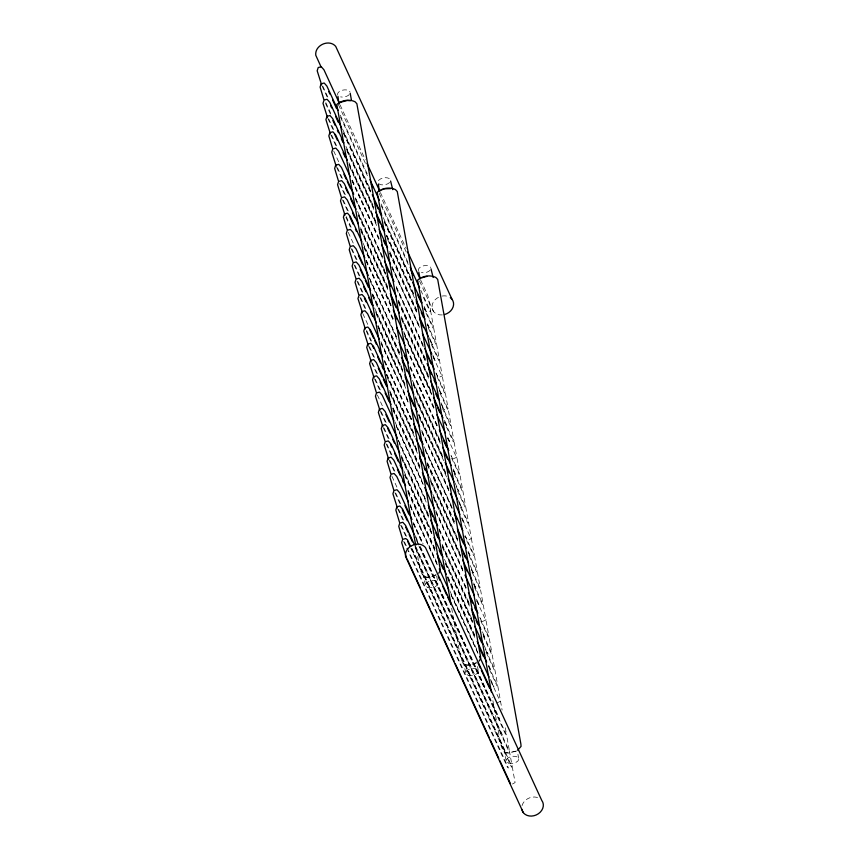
<?xml version="1.0" encoding="UTF-8"?>
<svg xmlns="http://www.w3.org/2000/svg" width="859" height="859" viewBox="0 0 859 859"><rect width="100%" height="100%" fill="white"/><g stroke="black" fill="none" stroke-linecap="round" stroke-linejoin="round"><path stroke-width="0.64" stroke-dasharray="4.29 3.22" d="M436.147 574.36C432.496 577.216 427.073 578 422.853 575.97L419.976 569.055L415.96 546.614M477.293 661.645C473.556 664.898 467.779 665.993 463.248 663.814L460.381 656.899L451.63 608.065M435.889 575.294L427.718 577.431L423.68 577.108L422.853 575.97L424.367 577.033L423.229 575.809L425.613 585.752M476.294 663.137L468.112 665.274L464.085 664.952L463.248 663.814L464.773 664.877L463.635 663.653L466.018 673.596M515.443 751.153L509.086 752.817L505.951 752.559L502.987 750.723L500.786 744.742L492.271 697.229M516.699 750.981L508.517 753.118L504.491 752.795L503.653 751.657L505.178 752.72L504.04 751.496L506.423 761.439M496.835 702.941L500.529 701.288L497.855 686.32L488.341 665.661M512.415 784.02L515.089 782.603L512.426 767.688L411.783 548.901M340.153 105.023L365.311 159.72M380.408 192.545L406.124 248.455M420.663 280.055L427.932 295.861L430.617 310.829L429.962 311.677L422.134 294.658M338.467 104.744L365.88 164.337M379.302 193.533L406.715 253.115M419.579 281.086L433.559 311.495M340.271 115.213L368.232 175.988M381.085 203.948L407.928 262.296M420.781 290.256L430.842 312.128L433.527 327.096L432.882 327.945L423.938 308.499M340.508 117.168L368.457 177.953M381.321 205.913L409.281 266.698M322.909 86.362L327.945 97.303M342.483 128.914L370.444 189.689M383.297 217.649L411.257 278.434M424.121 306.395L426.912 312.472L424.357 308.349M343.75 132.705L371.7 193.479M384.564 221.429L411.397 279.776M424.26 307.737L433.763 328.396L436.436 343.364L435.792 344.212L427.406 325.98M322.039 85.911L327.633 98.066M343.847 133.317L371.238 192.878M384.66 222.052L411.493 280.399M343.417 133.435L370.809 193.007M384.231 222.18L411.074 280.539M325.829 102.629L330.855 113.571M345.952 146.395L373.912 207.18M386.775 235.141L414.725 295.925M427.589 323.886L429.822 328.75L427.267 324.616M346.66 148.972L373.493 207.32M386.357 235.269L414.306 296.044M427.17 324.004L436.673 344.674L439.357 359.631L438.702 360.49L430.316 342.247M325.518 103.391L330.543 114.333M346.757 149.584L373.59 207.932M386.453 235.892L414.403 296.666M346.886 150.926L374.846 211.711M387.71 239.672L414.543 298.019M328.739 118.896L334.334 131.051M348.872 162.662L376.822 223.447M389.685 251.408L416.529 309.755M429.382 337.716L432.743 345.017L429.618 339.67M349.012 164.026L376.972 224.8M389.825 252.761L417.785 313.535M429.521 339.058L439.583 360.941L442.267 375.898L438.562 377.552L436.007 373.429M327.87 118.445L332.895 129.387M349.108 164.638L377.069 225.412M389.922 253.373L417.882 314.147M349.806 167.194L376.639 225.541M389.503 253.502L417.463 314.287M331.649 135.164L337.243 147.329M352.34 180.143L379.184 238.501M392.037 266.462L419.997 327.247M432.861 355.207L435.653 361.285L432.528 355.948M351.932 180.315L378.765 238.662M392.746 269.05L419.579 327.397M433 356.571L442.503 377.23L445.177 392.144L444.532 393.025L436.147 374.792M330.779 134.713L336.374 146.868M352.029 180.905L379.979 241.68M391.715 267.213L419.675 327.988M355.401 197.806L383.361 258.58M396.214 286.53L423.058 344.878M435.91 372.838L445.413 393.497L448.087 408.412L447.442 409.292L439.056 391.06M333.689 150.991L339.284 163.146M355.497 198.397L383.447 259.171M396.31 287.121L423.143 345.468M355.626 199.728L383.586 260.513M396.45 288.474L423.283 346.832M337.48 167.709L343.074 179.864M357.612 211.475L385.562 272.249M398.426 300.21L426.386 360.995M438.122 386.529L441.483 393.819L438.928 389.718M358.879 215.287L385.712 273.634M398.576 301.584L426.526 362.369M439.389 390.319L448.334 409.775L450.996 424.69L450.363 425.559L442.535 408.54M336.61 167.28L342.204 179.434M358.418 214.686L385.251 273.033M398.114 300.994L426.064 361.768M358.536 215.996L385.38 274.354M398.243 302.314L426.193 363.099M340.389 183.976L345.425 194.918M360.522 227.742L388.483 288.527M401.336 316.488L428.179 374.835M441.043 402.796L444.393 410.087L441.279 404.772M360.673 229.128L388.622 289.902M401.486 317.862L428.319 376.199M441.182 404.159L451.243 426.043L453.917 440.957L453.273 441.827L444.328 422.381M339.52 183.547L345.114 195.702M360.769 229.74L388.719 290.514M401.582 318.474L428.416 376.822M360.898 231.05L388.848 291.835M401.711 319.795L429.672 380.58M343.31 200.244L348.335 211.185M362.874 242.796L390.834 303.581M403.698 331.542L431.647 392.316M444.511 420.276L447.303 426.365L444.747 422.263M364.141 246.608L390.985 304.956M403.837 332.916L431.798 393.69M444.651 421.64L454.153 442.31L456.827 457.224L453.133 458.899L451.136 456.011M342.44 199.825L348.024 211.98M364.237 247.231L392.198 308.005M405.051 335.955L431.894 394.302M363.808 247.328L391.768 308.102M404.621 336.062L431.465 394.421M346.22 216.511L351.256 227.452M366.353 260.277L394.302 321.062M407.166 349.022L435.126 409.807M447.979 437.768L450.223 442.632L447.657 438.53M365.934 260.427L393.894 321.202M406.747 349.151L434.697 409.936M447.56 437.886L457.063 458.556L459.748 473.513L459.103 474.372L450.707 456.129M345.909 217.306L350.386 227.034M366.041 261.061L393.991 321.835M406.855 349.796L434.804 410.57M369.413 277.908L397.363 338.682M410.215 366.643L438.176 427.417M451.029 455.377L459.973 474.823L462.657 489.791L462.013 490.639L454.186 473.62M348.26 232.359L353.296 243.301M369.51 278.552L397.459 339.326M410.323 367.287L438.273 428.061M370.197 281.076L397.03 339.434M409.893 367.394L437.854 428.169M352.04 249.056L357.634 261.211M372.731 294.036L399.575 352.383M412.427 380.344L440.388 441.129M453.251 469.089L456.043 475.167L452.929 469.83M372.323 294.175L400.273 354.95M413.136 382.91L439.969 441.258M453.391 470.431L462.894 491.09L465.567 506.058L464.923 506.907L457.654 491.101M351.17 248.605L356.764 260.76M372.419 294.787L400.369 355.572M413.233 383.522L440.066 441.87M372.548 296.13L400.509 356.914M413.362 384.875L441.322 445.66M354.96 265.324L360.555 277.478M374.524 307.866L402.484 368.651M415.348 396.611L443.308 457.396M455.045 482.93L458.964 491.434L456.397 487.311M375.791 311.667L402.624 370.004M415.488 397.964L443.437 458.738M456.301 486.699L465.803 507.358L468.488 522.326L467.833 523.174L459.447 504.942M354.091 264.873L359.674 277.027M375.888 312.279L402.721 370.626M415.584 398.576L443.534 459.35M376.017 313.621L403.977 374.395M416.84 402.356L443.673 460.714M357.87 281.591L362.906 292.532M378.003 325.357L405.953 386.142M418.816 414.102L445.66 472.45M458.513 500.41L461.874 507.701L459.307 503.578M378.143 326.721L406.103 387.495M418.956 415.445L446.916 476.23M458.652 501.753L468.713 523.625L471.398 538.593L467.704 540.247L465.138 536.123M357 281.14L362.595 293.295M377.681 326.119L405.641 386.894M418.494 414.843L446.455 475.628M378.937 329.888L406.887 390.673M419.75 418.634L446.594 476.981M360.78 297.858L365.816 308.8M380.913 341.624L407.757 399.972M421.726 430.37L448.57 488.717M461.992 517.902L464.783 523.979L461.67 518.632M381.063 343.009L409.024 403.784M421.876 431.744L449.837 492.518M461.573 518.041L471.634 539.924L474.308 554.839L473.663 555.719L464.719 536.263M359.91 297.407L365.504 309.562M381.16 343.6L409.109 404.374M421.973 432.335L449.923 493.109M384.542 360.49L412.492 421.275M424.228 446.798L452.188 507.572M465.041 535.533L474.544 556.192L477.217 571.106L476.573 571.987L468.187 553.754M362.831 313.675L368.414 325.829M384.628 361.081L412.588 421.866M425.441 449.815L452.274 508.163M384.198 361.209L412.159 421.994M425.022 449.955L451.855 508.303M366.61 330.404L372.205 342.558M386.743 374.159L414.693 434.944M427.557 462.904L455.517 523.689M468.38 551.65L470.614 556.514L468.058 552.412M386.335 374.331L414.285 435.105M427.148 463.065L455.098 523.84M467.962 551.8L477.464 572.459L480.138 587.373L479.494 588.254L471.108 570.022M366.299 331.187L370.777 340.916M386.432 374.953L414.382 435.728M427.245 463.677L455.195 524.462M387.677 378.69L414.51 437.048M427.374 465.009L455.334 525.794M369.52 346.671L375.115 358.826M389.653 390.437L416.497 448.785M429.35 476.745L457.31 537.53M470.174 565.49L473.524 572.781L471.527 569.904M389.803 391.822L417.764 452.596M430.617 480.546L457.45 538.894M471.43 569.281L480.374 588.737L483.048 603.641L482.404 604.521L474.576 587.502M368.661 346.241L374.245 358.396M389.9 392.434L417.861 453.208M430.713 481.169L458.674 541.943M390.587 394.957L417.431 453.316M430.842 482.49L458.244 542.061M372.441 362.938L378.024 375.093M393.121 407.918L419.965 466.265M432.829 494.226L460.778 555.011M473.642 582.971L476.434 589.049L473.32 583.733M392.713 408.089L420.674 468.864M433.527 496.824L460.37 555.161M473.781 584.335L483.284 605.004L485.958 619.919L482.264 621.594L479.709 617.492M371.571 362.509L377.165 374.664M392.81 408.701L420.77 469.476M433.623 497.436L460.467 555.784M392.939 410.011L420.899 470.796M433.763 498.757L461.712 559.542M375.351 379.206L380.945 391.36M394.925 421.758L422.875 482.543M435.738 510.504L463.699 571.278M476.552 599.238L479.354 605.327L476.799 601.225M396.182 425.549L423.025 483.896M435.878 511.846L463.839 572.62M476.691 600.581L486.194 621.25L488.878 636.208L488.234 637.056L479.848 618.824M374.481 378.787L380.075 390.942M396.289 426.182L423.122 484.53M435.985 512.49L463.935 573.264M398.544 440.603L426.493 501.377M439.357 529.337L467.307 590.112M480.17 618.061L489.115 637.518L491.788 652.475L491.144 653.334L483.316 636.315M377.402 395.054L382.985 407.209M398.082 440.023L426.032 500.797M438.895 528.757L466.845 589.532M399.328 443.77L426.161 502.118M439.024 530.078L466.985 590.863M381.181 411.74L386.206 422.682M401.303 455.506L428.705 515.078M442.127 544.252L468.96 602.61M482.382 631.784L485.174 637.861L483.177 634.951M401.454 456.87L429.403 517.644M442.267 545.605L469.1 603.952M483.08 634.339L492.024 653.785L494.709 668.742L494.054 669.601L485.11 650.145M380.301 411.289L385.895 423.444M401.55 457.482L429.5 518.256M442.364 546.217L469.197 604.564M401.679 458.824L429.64 519.609M442.503 547.57L470.453 608.355M384.091 428.018L389.127 438.96M403.666 470.56L431.615 531.345M444.479 559.306L472.439 620.091M484.175 645.624L488.095 654.129L485.528 650.005M404.922 474.351L432.882 535.125M445.735 563.085L472.579 621.433M485.432 649.393L494.934 670.052L497.619 685.02L496.974 685.869L488.588 667.636M383.221 427.567L388.805 439.722M405.018 474.973L432.979 535.748M445.832 563.697L473.792 624.482M404.589 475.091L432.549 535.876M445.413 563.837L473.373 624.622M387.001 444.286L392.595 456.44M408.25 490.478L435.094 548.826M447.947 576.786L475.907 637.571M488.771 665.532L491.004 670.396L488.438 666.273M407.842 490.618L434.675 548.965M447.528 576.926L475.489 637.7M386.131 443.835L391.167 454.776M407.939 491.241L434.772 549.577M447.625 577.538L475.585 638.312M408.068 492.572L436.028 553.357M447.764 578.891L475.725 639.676M389.922 460.553L395.505 472.708M410.044 504.319L438.004 565.104M449.74 590.627L477.701 651.412M490.564 679.372L493.914 686.663L491.917 683.753M410.194 505.704L438.154 566.478M451.007 594.439L477.851 652.776M490.704 680.736L500.765 702.619L502.107 710.071M389.041 460.102L394.635 472.257M410.291 506.295L438.24 567.069M451.104 595.029L477.937 653.366M413.673 523.185L423.176 543.854M391.962 476.369L397.545 488.524M413.2 522.562L422.703 543.221M413.329 523.904L422.284 543.35M395.741 493.087L401.336 505.242M415.316 535.64L418.108 541.718M420.341 546.582L499.745 719.208L498.864 718.758L419.471 546.152M415.466 537.025L417.699 541.889M419.933 546.754L506.595 735.154L509.269 750.068L508.625 750.949L414.682 546.711M394.872 492.669L400.466 504.824M416.679 540.075L418.913 544.928M416.808 541.385L418.483 545.036M419.042 546.249L505.715 734.681L506.348 733.801L504.791 725.103M398.651 509.355L403.687 520.296M415.992 547.043L502.655 735.476L501.774 735.025L415.122 546.614M415.026 546.002L509.505 751.421L512.179 766.335L511.534 767.216L410.892 548.396M397.792 508.936L403.376 521.091M401.572 525.633L406.597 536.574M412.191 548.729L505.575 751.743L504.695 751.292L411.321 548.3M400.702 525.203L406.296 537.358M404.482 541.9L406.715 546.764M407.273 547.978L508.485 768.01L507.605 767.559L408.089 551.199M403.612 541.471L407.531 549.985M517.934 754.331L518.632 758.239M477.529 666.487L478.227 670.396M436.651 576.035L437.822 582.552M442.331 314.92A11.124 9.191 -24.7 0 1 432.12 308.209A11.124 9.191 -24.7 0 1 439.121 296.999M442.213 296.054A11.124 9.191 -24.7 0 1 449.203 296.978M522.047 805.624A11.124 9.191 -24.7 0 1 538.937 798.108M389.632 182.484A6.357 3.5 -10.2 0 1 379.195 184.03A6.357 3.5 -10.2 0 1 382.76 178.06A6.357 3.5 -10.2 0 1 390.469 181.077M349.226 94.64A6.357 3.5 -10.2 0 1 340.594 96.895M337.748 95.059A6.357 3.5 -10.2 0 1 342.354 90.216A6.357 3.5 -10.2 0 1 349.957 91.87M430.037 270.327A6.357 3.5 -10.2 0 1 421.404 272.582M418.558 270.746A6.357 3.5 -10.2 0 1 423.165 265.903A6.357 3.5 -10.2 0 1 430.767 267.557M468.187 675.238A6.357 3.5 -10.2 0 0 478.334 671.77A6.357 3.5 -10.2 0 0 469.841 668.978A6.357 3.5 -10.2 0 0 468.187 675.238M427.782 587.395A6.357 3.5 -10.2 0 0 437.929 583.927A6.357 3.5 -10.2 0 0 429.436 581.135A6.357 3.5 -10.2 0 0 427.782 587.395M508.592 763.082A6.357 3.5 -10.2 0 0 518.739 759.614A6.357 3.5 -10.2 0 0 510.246 756.822A6.357 3.5 -10.2 0 0 508.592 763.082"/><path stroke-width="1.29" d="M379.27 191.654L378.389 184.213M438.788 573.157L440.259 570.698L440.066 568.304L356.872 103.724L355.057 101.759C349.194 98.86 341.657 100.224 336.782 104.465L415.724 545.293M479.193 661L480.653 658.542L480.471 656.147L397.277 191.568L395.462 189.603C389.589 186.704 382.062 188.067 377.187 192.309L450.921 604.102M338.682 103.821L339.777 102.275L338.865 103.81L337.984 96.369M517.666 750.261L521.059 746.385L520.876 743.991L437.682 279.411L435.867 277.446C429.994 274.547 422.467 275.911 417.592 280.152L491.327 691.946M340.937 102.157L347.294 100.492L350.429 100.75M381.342 190L384.36 188.83L390.834 188.593M421.737 277.844L426.987 276.34M392.746 189.656L390.598 181.024M433.151 277.5L431.003 268.867M452.049 299.34L335.708 46.386C329.115 38.676 314.534 45.237 315.779 55.255L321.126 67.045M339.595 103.81L323.94 69.772L321.266 66.744L318.206 67.539L317.186 70.792L321.642 84.934M366.997 163.371L379.85 191.332M407.81 252.106L420.105 278.842M338.038 110.349L326.86 86.04L324.176 83.012L321.126 83.806L320.096 87.06L323.768 99.257M369.907 179.638L379.41 200.297M410.162 267.16L419.664 287.819M328.761 91.645L329.877 94.071M332.669 100.149L336.588 108.663M371.26 184.03L372.935 187.681M410.956 270.349L413.19 275.202M341.517 127.841L329.77 102.318L327.086 99.279L324.036 100.073L323.005 103.327L327.472 117.479M372.258 194.692L381.761 215.351M412.513 282.214L422.016 302.873M330.554 105.474L331.671 107.912M335.59 116.416L338.382 122.493M374.728 201.521L378.078 208.812M379.206 211.239L380.881 214.89M417.785 295.12L421.135 302.422M343.868 142.895L332.68 118.585L330.006 115.546L326.946 116.341L325.926 119.605L330.382 133.746M375.737 212.173L384.682 231.629M415.981 299.694L424.937 319.14M332.905 120.528L335.15 125.393M337.383 130.257L338.5 132.694M341.291 138.771L342.977 142.411M376.521 215.351L380.44 223.866M381.557 226.293L383.232 229.944M416.218 301.67L418.462 306.534M421.254 312.612L423.487 317.476M347.337 160.375L335.601 134.852L332.916 131.814L329.867 132.619L328.836 135.872L332.508 148.07M379.206 229.664L387.592 247.897M419.46 317.175L428.405 336.631M334.709 134.369L337.501 140.447M343.095 152.601L345.329 157.465M379.431 231.619L380.558 234.056M383.35 240.133L385.584 244.998M419.697 319.151L423.605 327.666M350.257 176.675L338.51 151.141L335.826 148.081L332.777 148.886L331.746 152.129L336.213 166.313M381.568 244.74L390.512 264.185M422.381 333.475L431.884 354.133M353.725 194.155L341.431 167.419L338.747 164.359L335.686 165.153L334.656 168.407L338.339 180.637M384.478 261.007L393.98 281.677M424.733 348.529L434.235 369.187M343.89 174.205L346.123 179.069M347.24 181.496L350.601 188.787M386.937 267.804L389.181 272.668M427.202 355.336L431.111 363.851M356.077 209.209L344.341 183.686L341.657 180.626L338.607 181.421L337.576 184.674L341.248 196.904M386.829 276.061L396.332 296.731M427.084 363.582L436.587 384.241M345.683 188.035L347.916 192.899M350.708 198.977L354.627 207.491M389.299 282.858L390.974 286.509M428.995 369.177L431.229 374.041M434.031 380.118L435.706 383.758M358.439 224.263L347.251 199.954L344.566 196.894L341.517 197.688L340.486 200.942L344.953 215.115M390.308 293.553L399.252 312.998M430.552 381.063L439.507 400.509M352.512 212.817L354.746 217.681M391.092 296.699L396.117 307.64M431.905 385.444L433.022 387.871M435.824 393.959L438.058 398.812M361.907 241.744L350.171 216.221L347.476 213.161L344.427 213.966L343.396 217.209L347.079 229.45M393.218 309.82L402.162 329.265M433.473 397.33L442.976 418M349.828 216.93L353.189 224.22M355.422 229.085L356.539 231.522M394.56 314.19L396.794 319.043M434.257 400.498L436.501 405.362M437.618 407.789L439.851 412.653M364.817 257.99L353.081 232.467L350.397 229.428L347.347 230.233L346.317 233.487L349.978 245.685M396.686 327.279L405.072 345.511M436.941 414.79L445.327 433.022M368.286 275.481L355.991 248.734L353.307 245.706L350.257 246.501L349.226 249.754L352.899 261.952M399.038 342.333L408.54 362.992M439.293 429.844L448.795 450.513M358.45 255.553L362.369 264.057M404.299 355.229L406.543 360.093M443.437 440.334L446.798 447.625M370.648 290.535L358.901 265.002L356.217 261.974L353.167 262.768L352.136 266.022L355.809 278.219M401.389 357.387L410.903 378.046M442.761 447.335L451.147 465.567M360.243 269.382L364.162 277.897M365.279 280.324L368.629 287.625M402.184 360.565L403.859 364.205M406.092 369.069L407.22 371.507M445.241 454.164L447.475 459.028M372.999 305.589L361.822 281.269L359.137 278.241L356.077 279.035L355.057 282.289L358.718 294.487M404.868 374.868L413.813 394.313M445.123 462.389L454.067 481.835M363.722 286.874L365.955 291.738M368.747 297.815L372.108 305.106M405.094 376.833L406.21 379.259M448.151 470.442L449.268 472.869M376.467 323.07L364.731 297.547L362.047 294.508L358.998 295.303L357.967 298.567L362.434 312.708M407.778 391.135L417.281 411.805M448.033 478.656L457.536 499.315M364.399 298.277L366.074 301.928M370.551 311.645L372.785 316.509M409.131 395.527L414.156 406.468M449.944 484.272L451.061 486.709M379.388 339.359L367.652 313.836L364.957 310.775L361.907 311.581L360.877 314.823L365.343 329.008M411.257 408.648L419.643 426.88M450.395 493.732L459.898 514.401M382.856 356.85L370.562 330.103L367.877 327.043L364.817 327.848L363.786 331.091L368.264 345.275M413.608 423.702L423.111 444.361M453.863 511.223L462.808 530.669M369.66 329.598L373.579 338.113M374.696 340.54L376.371 344.191M379.173 350.268L380.848 353.919M414.392 426.859L416.636 431.712M419.428 437.8L421.103 441.44M454.658 514.38L456.891 519.244M385.219 371.904L373.472 346.37L370.787 343.321L367.738 344.115L366.707 347.358L371.174 361.542M415.96 438.756L425.463 459.415M457.332 528.704L466.276 548.149M372.581 345.866L373.697 348.303M377.606 356.807L380.408 362.885M382.083 366.535L383.2 368.962M421.221 451.63L423.455 456.494M457.568 530.647L458.685 533.085M459.801 535.511L463.72 544.026M387.57 386.958L376.382 362.648L373.697 359.588L370.648 360.383L369.617 363.636L374.084 377.81M419.439 456.236L428.383 475.693M460.252 544.971L468.638 563.203M378.282 368.221L382.201 376.725M383.318 379.163L386.668 386.453M419.664 458.18L421.898 463.044M424.131 467.897L425.259 470.335M463.28 553.003L465.514 557.867M391.038 404.439L379.302 378.916L376.618 375.855L373.558 376.65L372.527 379.903L376.21 392.133M422.349 472.504L431.852 493.173M462.604 560.025L472.106 580.695M380.075 382.051L382.319 386.915M385.111 392.993L389.03 401.507M423.133 475.661L424.249 478.098M425.366 480.525L427.052 484.175M465.073 566.833L467.307 571.697M393.948 420.685L382.212 395.161L379.528 392.123L376.478 392.917L375.447 396.182L379.903 410.323M424.7 487.536L434.203 508.206M464.955 575.058L474.458 595.716M397.427 438.165L385.122 411.429L382.438 408.39L379.388 409.195L378.357 412.449L382.824 426.59M428.169 505.028L437.671 525.687M468.423 592.538L477.926 613.208M385.906 414.596L389.267 421.887M428.963 508.195L432.872 516.71M433.988 519.137L435.674 522.787M469.218 595.727L472.579 603.018M474.812 607.882L475.929 610.319M399.779 453.219L388.032 427.696L385.358 424.657L382.298 425.463L381.278 428.716L384.939 440.914M430.531 520.082L440.033 540.74M471.333 608.806L480.847 629.475M387.699 428.426L389.943 433.29M392.735 439.368L394.41 443.019M435.792 532.977L438.026 537.841M472.128 611.995L474.93 618.072M476.047 620.509L477.722 624.149M402.688 469.497L390.952 443.963L388.268 440.935L385.219 441.73L384.188 444.983L388.644 459.125M433.999 537.562L442.943 557.008M474.812 626.297L483.198 644.529M390.62 444.704L391.736 447.131M394.528 453.208L398.447 461.723M400.122 465.363L401.239 467.801M439.26 550.469L441.494 555.322M478.957 636.777L481.759 642.854M405.598 485.764L393.862 460.231L391.178 457.203L388.128 457.997L387.098 461.251L390.77 473.449M436.909 553.83L446.412 574.499M477.164 641.351L486.666 662.01M397.438 469.476L400.24 475.553M402.474 480.417L403.59 482.855M437.703 557.008L439.937 561.872M441.054 564.299L443.298 569.163M479.633 648.18L483.553 656.695M408.519 502.053L396.783 476.53L394.088 473.47L391.038 474.265L390.007 477.518L393.69 489.748M439.271 568.905L448.774 589.575M479.526 656.426L489.029 677.085M411.987 519.545L399.693 492.798L397.008 489.737L393.959 490.543L392.928 493.785L397.395 507.959M438.273 576.668L439.948 580.319M442.739 586.396L446.659 594.9M447.775 597.338L451.125 604.629M477.969 662.976L480.202 667.83M481.319 670.267L489.705 688.499M404.943 505.661L408.863 514.176M414.349 534.588L402.603 509.065L399.918 506.005L396.869 506.81L395.838 510.053L399.51 522.293M402.27 509.774L407.306 520.715M414.467 544.789L405.523 525.332L402.828 522.283L399.779 523.077L398.748 526.32L402.431 538.561M405.738 527.265L407.982 532.129M409.099 534.556L412.449 541.846M410.666 546.464L407.434 539.763L405.749 538.55L402.688 539.345L401.658 542.598L406.532 557.738M407.531 541.095L409.775 545.959M407.091 558.962L420.502 588.136M421.629 590.562L430.015 608.795M431.132 611.221L439.518 629.454M440.635 631.891L454.046 661.065M455.173 663.492L489.276 737.645M490.392 740.071L498.778 758.304M499.895 760.73L510.514 783.827M523.292 812.614L405.512 556.374C404.267 546.356 418.848 539.796 425.441 547.505L541.782 800.459A11.124 9.191 -24.7 0 1 536.231 814.955A11.124 9.191 -24.7 0 1 521.853 809.339M418.795 272.056L419.954 278.584L419.847 277.21M350.193 93.18L351.363 99.698M450.277 297.633A11.124 9.191 -24.7 0 1 453.112 306.942A11.124 9.191 -24.7 0 1 444.447 314.555"/></g></svg>
